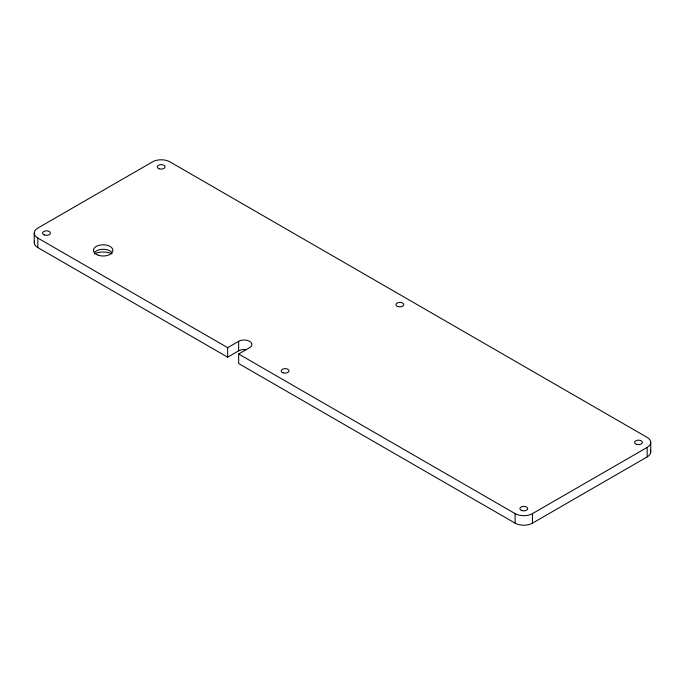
<?xml version="1.0" encoding="UTF-8"?>
<svg xmlns="http://www.w3.org/2000/svg" width="685" height="685" viewBox="0 0 685 685"><rect width="100%" height="100%" fill="white"/><g stroke="black" fill="none" stroke-linecap="round" stroke-linejoin="round"><path stroke-width="1.03" d="M647.162 456.929L647.162 447.408A12.253 7.073 0 0 0 647.162 437.398L169.88 161.84A12.253 7.073 0 0 0 152.549 161.84L37.838 228.071A12.253 7.073 0 0 0 37.838 238.072L227.651 347.663L238.654 341.31A7.783 4.495 0 0 1 249.657 341.31A7.783 4.495 0 0 1 249.657 347.663L238.654 354.017L238.654 363.538L515.12 523.16A12.253 7.073 0 0 0 532.451 523.16L647.162 456.929A12.253 7.073 0 0 0 650.33 450.096M34.67 240.769A12.253 7.073 0 0 0 37.838 247.602L227.651 357.185L238.654 350.831A7.783 4.495 0 0 1 246.172 349.675M238.654 354.017L515.12 513.63A12.253 7.073 0 0 0 532.451 513.63L647.162 447.408M650.75 442.399L650.75 451.929M532.451 513.63L532.451 523.16M515.12 513.63L515.12 523.16M238.654 341.31L238.654 350.831M227.651 347.663L227.651 357.185M37.838 238.072L37.838 247.602M34.25 233.071L34.25 242.601M94.753 252.097A9.727 5.617 0 0 1 111.604 252.097M94.367 253.852A13.7 7.912 0 0 1 111.98 253.852M98.306 255.248A9.727 5.617 0 0 0 112.905 250.385A9.727 5.617 0 0 0 98.306 245.521A9.727 5.617 0 0 0 98.306 255.248M283.196 372.794A3.887 2.243 0 0 0 289.036 370.85A3.887 2.243 0 0 0 283.196 368.907A3.887 2.243 0 0 0 283.196 372.794M636.553 444.351A3.887 2.243 0 0 0 642.384 442.399A3.887 2.243 0 0 0 636.553 440.455A3.887 2.243 0 0 0 636.553 444.351M521.842 510.573A3.887 2.243 0 0 0 527.673 508.63A3.887 2.243 0 0 0 521.842 506.686A3.887 2.243 0 0 0 521.842 510.573M397.908 306.572A3.887 2.243 0 0 0 403.748 304.619A3.887 2.243 0 0 0 397.908 302.676A3.887 2.243 0 0 0 397.908 306.572M159.271 168.793A3.887 2.243 0 0 0 165.102 166.849A3.887 2.243 0 0 0 159.271 164.897A3.887 2.243 0 0 0 159.271 168.793M44.559 235.015A3.887 2.243 0 0 0 50.399 233.071A3.887 2.243 0 0 0 44.559 231.128A3.887 2.243 0 0 0 44.559 235.015"/></g></svg>
